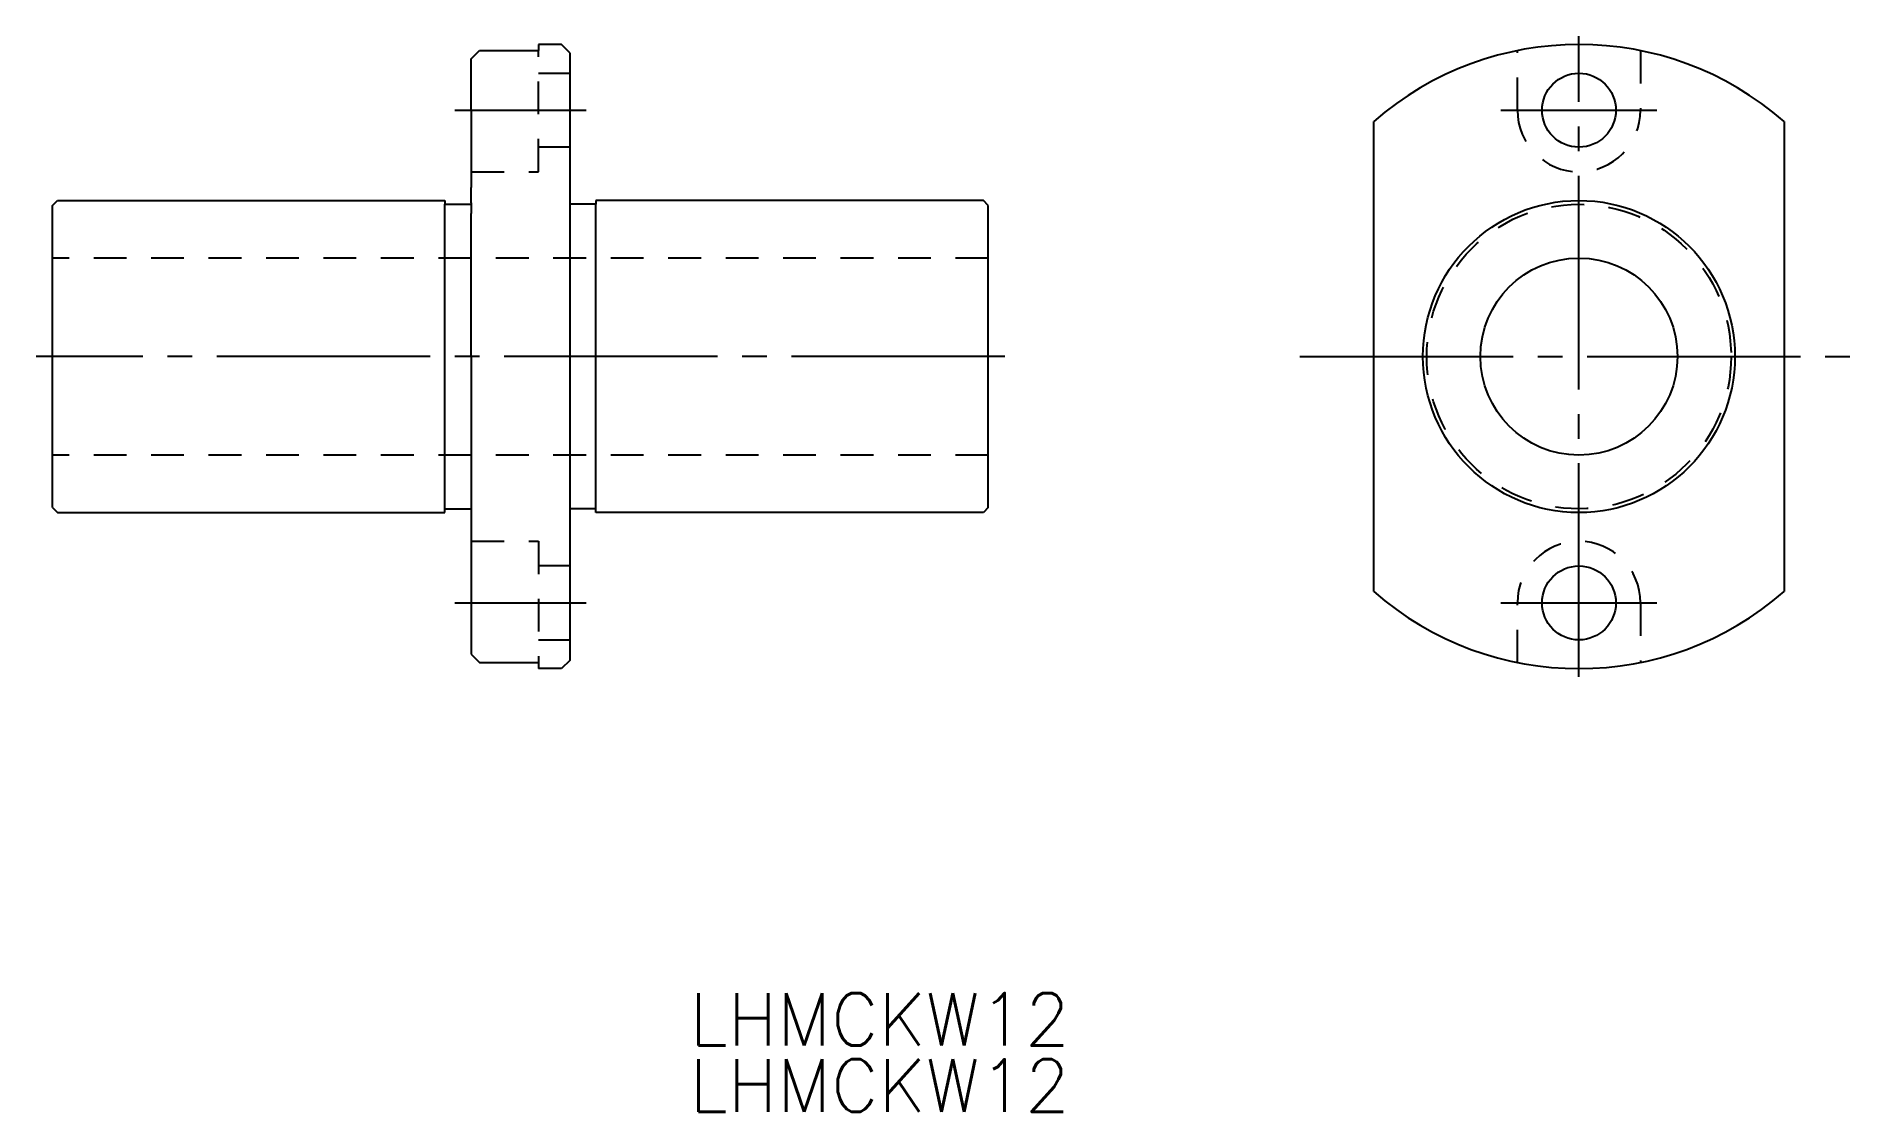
# Model space of a CAD drawing. Extents: x 186 to 297, y 217 to 283.
import ezdxf

# ---------------------------------------------------------------- set-up
doc = ezdxf.new("R2010")
doc.units = 0
doc.linetypes.add('CENTER', pattern=[17.5, 13, -1.5, 1.5, -1.5])
doc.linetypes.add('DASHED', pattern=[3.5, 2, -1.5])
doc.layers.get('0').update_dxf_attribs({"linetype": 'CONTINUOUS'})
doc.layers.add('CENTER', color=1, linetype='CENTER')
doc.styles.get("Standard").update_dxf_attribs({"font": 'txt.shx', "bigfont": '@extfont2.shx'})

msp = doc.modelspace()

# ---------------------------------------------------------------- linework, layer by layer
at = {"color": 7, "linetype": 'CONTINUOUS'}
for p, q in [((212.83, 281.45), (213.33, 281.96)), ((213.33, 281.96), (216.93, 281.96)), ((218.33, 282.33), (216.93, 282.33)), ((216.93, 282.33), (216.93, 281.96)), ((218.83, 281.83), (218.33, 282.33)), ((218.83, 281.83), (218.83, 244.83)), ((212.83, 278.33), (212.83, 281.45)), ((212.83, 278.33), (212.83, 274.58)), ((267.81, 276.97), (267.81, 277.64)), ((292.81, 277.64), (292.81, 276.97)), ((267.81, 249.69), (267.81, 276.97)), ((292.81, 276.97), (292.81, 249.69)), ((212.83, 274.58), (212.83, 273.63)), ((212.83, 272.68), (212.83, 273.63)), ((187.33, 272.53), (187.63, 272.83)), ((187.33, 254.13), (187.33, 272.53)), ((187.63, 272.83), (211.23, 272.83)), ((211.23, 272.83), (211.23, 272.6)), ((211.23, 272.6), (212.83, 272.6)), ((211.23, 253.83), (211.23, 272.6)), ((212.83, 272.68), (212.83, 272.03)), ((212.83, 263.33), (212.83, 272.03)), ((220.43, 272.6), (218.83, 272.6)), ((244.03, 272.83), (220.43, 272.83)), ((220.43, 272.83), (220.43, 272.6)), ((220.43, 253.83), (220.43, 272.6)), ((244.33, 272.53), (244.03, 272.83)), ((244.33, 254.13), (244.33, 272.53)), ((212.83, 263.33), (212.83, 259.58)), ((212.83, 259.58), (212.83, 245.21)), ((187.33, 254.13), (187.63, 253.83)), ((244.33, 254.13), (244.03, 253.83)), ((187.63, 253.83), (211.23, 253.83)), ((211.23, 254.05), (212.83, 254.05)), ((220.43, 254.05), (218.83, 254.05)), ((244.03, 253.83), (220.43, 253.83)), ((267.81, 249.02), (267.81, 249.69)), ((292.81, 249.69), (292.81, 249.02)), ((212.83, 245.21), (213.33, 244.7)), ((213.33, 244.7), (216.93, 244.7)), ((216.93, 244.7), (216.93, 244.33)), ((218.33, 244.33), (216.93, 244.33)), ((218.83, 244.83), (218.33, 244.33))]:
    msp.add_line(p, q, dxfattribs=at)
at = {"color": 3, "linetype": 'DASHED'}
for p, q in [((216.93, 274.58), (216.93, 281.96)), ((276.56, 278.33), (276.56, 281.96)), ((284.06, 281.96), (284.06, 278.33)), ((216.93, 280.58), (218.83, 280.58)), ((218.83, 276.08), (216.93, 276.08)), ((212.83, 274.58), (216.93, 274.58)), ((244.33, 269.33), (187.33, 269.33)), ((244.33, 257.33), (187.33, 257.33)), ((212.83, 252.08), (216.93, 252.08)), ((216.93, 252.08), (216.93, 244.7)), ((218.83, 250.58), (216.93, 250.58)), ((276.56, 244.7), (276.56, 248.33)), ((284.06, 248.33), (284.06, 244.7)), ((216.93, 246.08), (218.83, 246.08))]:
    msp.add_line(p, q, dxfattribs=at)
at = {"color": 7, "linetype": 'CONTINUOUS'}
for centre, radius in [((280.31, 278.33), 2.25), ((280.31, 263.33), 9.5), ((280.31, 263.33), 6), ((280.31, 248.33), 2.25)]:
    msp.add_circle(centre, radius, dxfattribs=at)
at = {"color": 3, "linetype": 'DASHED'}
msp.add_circle((280.31, 263.33), 9.27, dxfattribs=at)
at = {"color": 7, "linetype": 'CONTINUOUS'}
for start, end in [(48.8605, 131.1395), (228.8605, 311.1395)]:
    msp.add_arc((280.31, 263.33), 19, start, end, dxfattribs=at)
at = {"color": 3, "linetype": 'DASHED'}
for centre, start, end in [((280.31, 278.33), 180, 0), ((280.31, 248.33), 0, 180)]:
    msp.add_arc(centre, 3.75, start, end, dxfattribs=at)
at = {"layer": 'CENTER', "color": 1, "linetype": 'CENTER'}
for p, q in [((280.31, 243.83), (280.31, 282.83)), ((211.83, 278.33), (219.83, 278.33)), ((275.56, 278.33), (285.06, 278.33)), ((245.33, 263.33), (186.33, 263.33)), ((263.31, 263.33), (296.81, 263.33)), ((211.83, 248.33), (219.83, 248.33)), ((275.56, 248.33), (285.06, 248.33))]:
    msp.add_line(p, q, dxfattribs=at)

# ---------------------------------------------------------------- texts
at = {"color": 7, "linetype": 'CONTINUOUS'}
for p in [(226.12, 221.38), (226.12, 217.35)]:
    msp.add_text('LHMCKW12', height=3.2, dxfattribs=at).set_placement(p)

doc.saveas('drawing.dxf')
